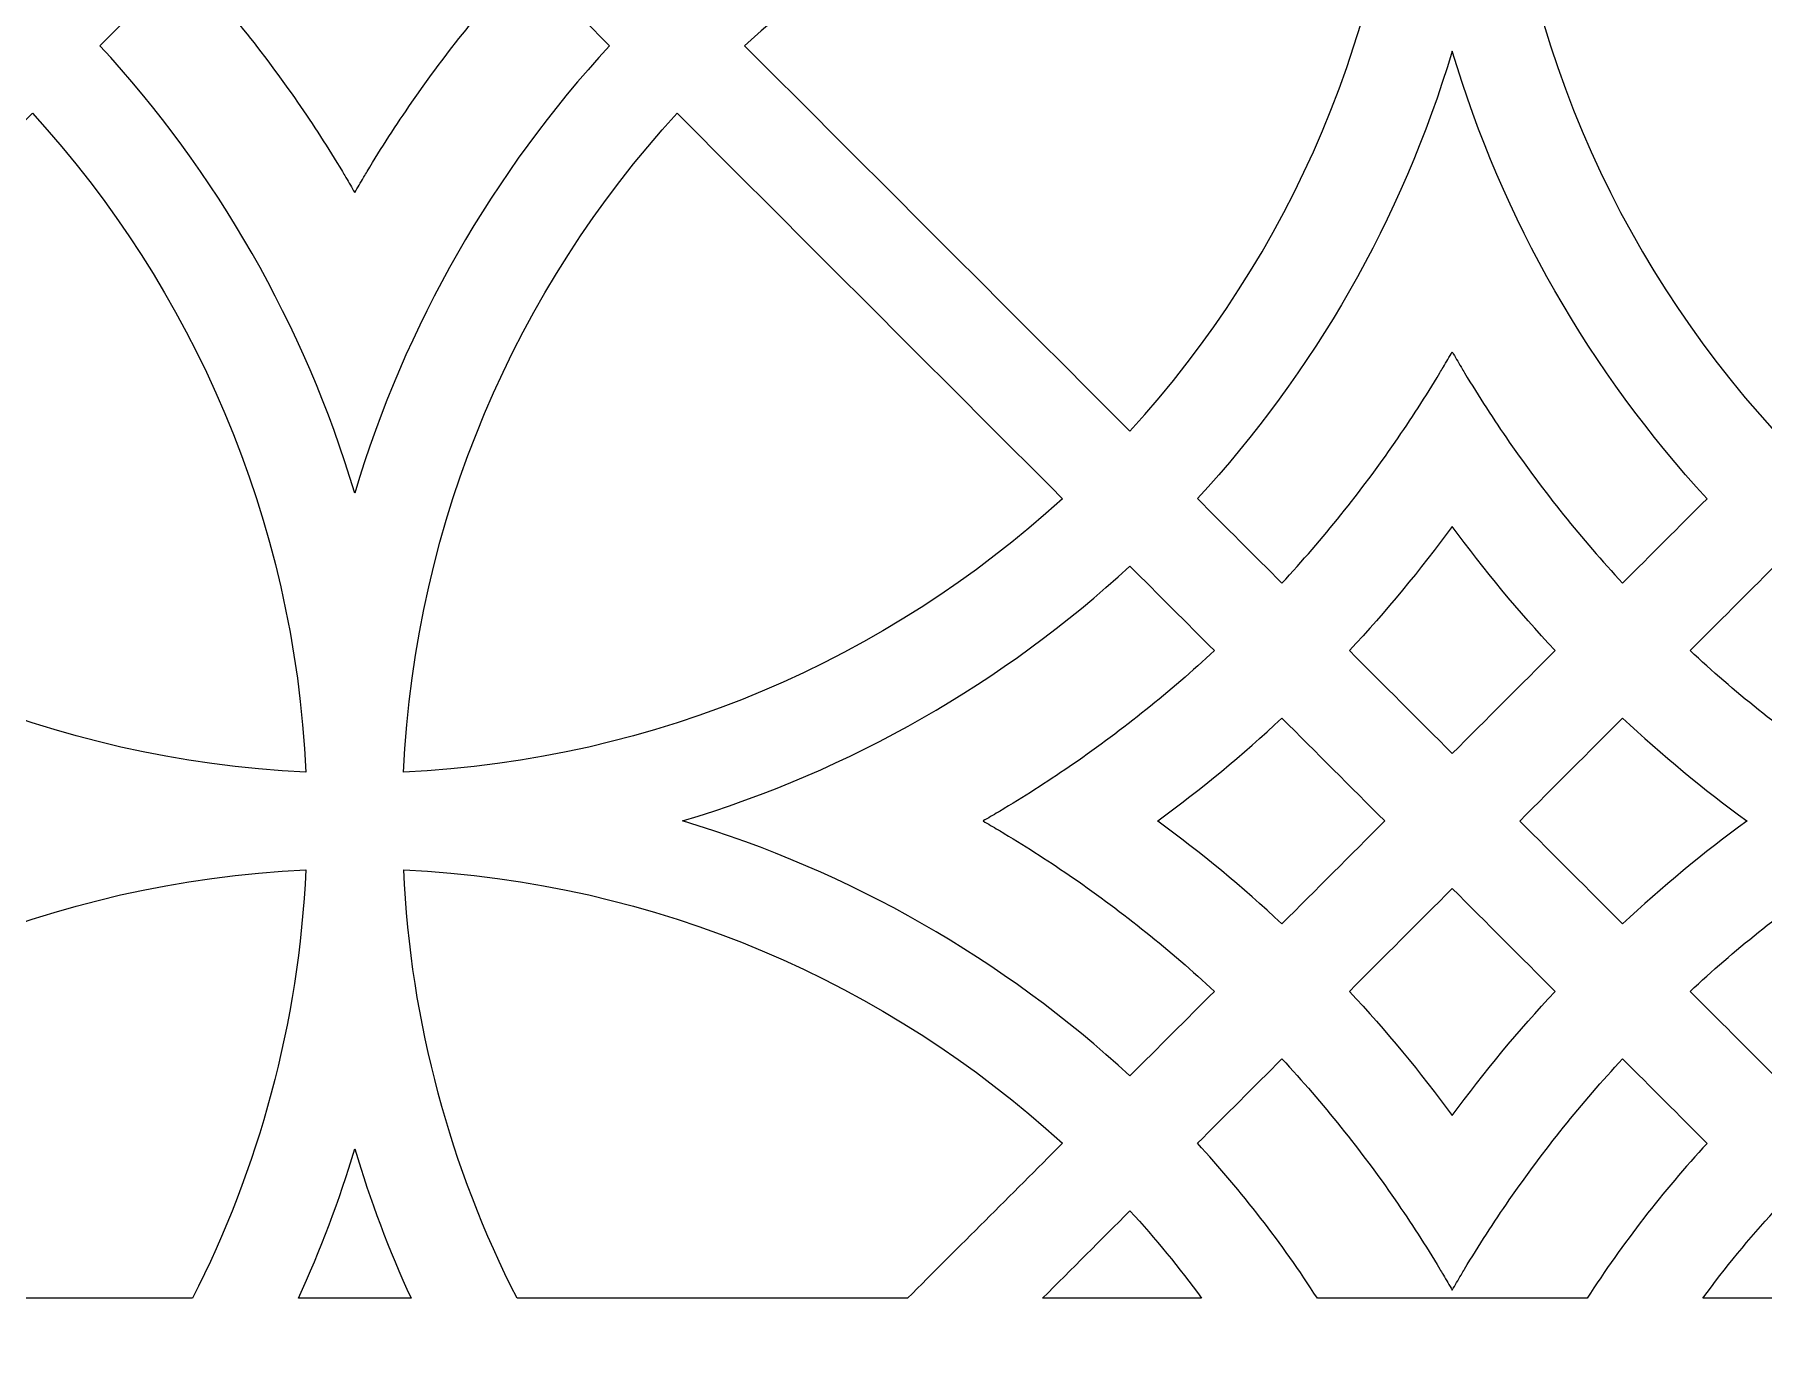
# Model space of a CAD drawing. Header units: centimetres. Extents: x -9 to 7.7, y -13.3 to 13.
# Drawn here: x -5.78 to -3.614, y -10.448 to -8.798 of the extents above; entities that cross this region are included whole.
import ezdxf

# ---------------------------------------------------------------- set-up
doc = ezdxf.new("R2010")
doc.units = ezdxf.units.CM
doc.header["$MEASUREMENT"] = 0
doc.layers.add('layer 1', color=7, linetype='Continuous')

msp = doc.modelspace()

# ---------------------------------------------------------------- linework, layer by layer
at = {"layer": 'layer 1', "color": 177}
msp.add_open_spline([(-1.7908, 13.002), (-4.18298, 13.002), (-6.57516, 13.002), (-8.96734, 13.002), (-8.96734, 13.002), (-8.96734, 5.00681), (-8.96734, -2.98838), (-8.96734, -10.98356), (-8.96734, -10.98356), (-8.96732, -10.98356), (-8.9673, -10.98356), (-8.96728, -10.98356), (-8.96728, -10.98356), (-8.96728, -11.7597), (-8.96728, -12.53583), (-8.96728, -13.31196), (-8.96728, -13.31196), (-8.68819, -13.31196), (-8.4091, -13.31196), (-8.13002, -13.31196), (-8.13002, -13.31196), (-8.13002, -13.19235), (-8.13002, -13.07274), (-8.13002, -12.95313), (-8.13002, -12.95313), (-7.8348, -12.95313), (-7.53959, -12.95313), (-7.24438, -12.95313), (-7.24438, -12.95313), (-7.24438, -12.71941), (-7.24438, -12.48568), (-7.24438, -12.25195), (-7.24438, -12.25195), (-7.12494, -12.24957), (-7.00551, -12.24719), (-6.88608, -12.2448), (-6.88608, -12.2448), (-6.86487, -12.30528), (-6.83708, -12.35773), (-6.79093, -12.40402), (-6.79093, -12.40402), (-6.74575, -12.44934), (-6.69905, -12.47736), (-6.6442, -12.49011), (-6.6442, -12.49011), (-6.57162, -12.50699), (-6.49496, -12.49964), (-6.43668, -12.44881), (-6.43668, -12.44881), (-6.38029, -12.3996), (-6.34775, -12.3208), (-6.33607, -12.24562), (-6.33607, -12.24562), (-6.3027, -12.24899), (-6.27432, -12.24821), (-6.24755, -12.24438), (-6.24755, -12.24438), (-6.11399, -12.22526), (-6.0509, -12.14075), (-6.03963, -12.01331), (-6.03963, -12.01331), (-6.03686, -11.98208), (-6.03906, -11.95125), (-6.04899, -11.92411), (-6.04899, -11.92411), (-6.04688, -11.92463), (-6.04478, -11.92515), (-6.04268, -11.92568), (-6.04268, -11.92568), (-5.99555, -11.94198), (-5.94843, -11.95827), (-5.90129, -11.97457), (-5.90129, -11.97457), (-5.87301, -12.26337), (-5.64998, -12.48824), (-5.37904, -12.48824), (-5.37904, -12.48824), (-5.1081, -12.48824), (-4.88508, -12.26337), (-4.85679, -11.97457), (-4.85679, -11.97457), (-4.80966, -11.95827), (-4.76253, -11.94198), (-4.7154, -11.92568), (-4.7154, -11.92568), (-4.7133, -11.92515), (-4.7112, -11.92463), (-4.7091, -11.92411), (-4.7091, -11.92411), (-4.71902, -11.95125), (-4.72122, -11.98208), (-4.71846, -12.01331), (-4.71846, -12.01331), (-4.70718, -12.14075), (-4.64409, -12.22526), (-4.51053, -12.24438), (-4.51053, -12.24438), (-4.48377, -12.24821), (-4.45538, -12.24899), (-4.42202, -12.24562), (-4.42202, -12.24562), (-4.41033, -12.3208), (-4.37779, -12.3996), (-4.3214, -12.44881), (-4.3214, -12.44881), (-4.26313, -12.49964), (-4.18647, -12.50699), (-4.11388, -12.49011), (-4.11388, -12.49011), (-4.05904, -12.47736), (-4.01234, -12.44934), (-3.96715, -12.40402), (-3.96715, -12.40402), (-3.921, -12.35773), (-3.89321, -12.30528), (-3.87201, -12.2448), (-3.87201, -12.2448), (-3.75257, -12.24719), (-3.63314, -12.24957), (-3.51371, -12.25195), (-3.51371, -12.25195), (-3.51371, -12.48568), (-3.51371, -12.71941), (-3.51371, -12.95313), (-3.51371, -12.95313), (-3.21849, -12.95313), (-2.92328, -12.95313), (-2.62806, -12.95313), (-2.62806, -12.95313), (-2.62806, -13.07274), (-2.62806, -13.19235), (-2.62806, -13.31196), (-2.62806, -13.31196), (-2.34898, -13.31196), (-2.06989, -13.31196), (-1.7908, -13.31196), (-1.7908, -13.31196), (-1.7908, -12.53583), (-1.7908, -11.7597), (-1.7908, -10.98356), (-1.7908, -10.98356), (-1.7908, -2.98838), (-1.7908, 5.00681), (-1.7908, 13.002)], degree=3, knots=[0, 0, 0, 0, 0.027027, 0.027027, 0.027027, 0.027027, 0.0540541, 0.0540541, 0.0540541, 0.0540541, 0.0810811, 0.0810811, 0.0810811, 0.0810811, 0.1081081, 0.1081081, 0.1081081, 0.1081081, 0.1351351, 0.1351351, 0.1351351, 0.1351351, 0.1621622, 0.1621622, 0.1621622, 0.1621622, 0.1891892, 0.1891892, 0.1891892, 0.1891892, 0.2162162, 0.2162162, 0.2162162, 0.2162162, 0.2432432, 0.2432432, 0.2432432, 0.2432432, 0.2702703, 0.2702703, 0.2702703, 0.2702703, 0.2972973, 0.2972973, 0.2972973, 0.2972973, 0.3243243, 0.3243243, 0.3243243, 0.3243243, 0.3513514, 0.3513514, 0.3513514, 0.3513514, 0.3783784, 0.3783784, 0.3783784, 0.3783784, 0.4054054, 0.4054054, 0.4054054, 0.4054054, 0.4324324, 0.4324324, 0.4324324, 0.4324324, 0.4594595, 0.4594595, 0.4594595, 0.4594595, 0.4864865, 0.4864865, 0.4864865, 0.4864865, 0.5135135, 0.5135135, 0.5135135, 0.5135135, 0.5405405, 0.5405405, 0.5405405, 0.5405405, 0.5675676, 0.5675676, 0.5675676, 0.5675676, 0.5945946, 0.5945946, 0.5945946, 0.5945946, 0.6216216, 0.6216216, 0.6216216, 0.6216216, 0.6486486, 0.6486486, 0.6486486, 0.6486486, 0.6756757, 0.6756757, 0.6756757, 0.6756757, 0.7027027, 0.7027027, 0.7027027, 0.7027027, 0.7297297, 0.7297297, 0.7297297, 0.7297297, 0.7567568, 0.7567568, 0.7567568, 0.7567568, 0.7837838, 0.7837838, 0.7837838, 0.7837838, 0.8108108, 0.8108108, 0.8108108, 0.8108108, 0.8378378, 0.8378378, 0.8378378, 0.8378378, 0.8648649, 0.8648649, 0.8648649, 0.8648649, 0.8918919, 0.8918919, 0.8918919, 0.8918919, 0.9189189, 0.9189189, 0.9189189, 0.9189189, 0.9459459, 0.9459459, 0.9459459, 0.9459459, 1, 1, 1, 1], dxfattribs=at)
at = {"layer": 'layer 1', "color": 7}
for points, knots in [([(-4.40749, -9.29501), (-4.56851, -9.13398), (-4.72954, -8.97295), (-4.89056, -8.81192), (-4.89056, -8.81192), (-4.6707, -8.61108), (-4.38244, -8.48385), (-4.06483, -8.46927), (-4.06483, -8.46927), (-4.0794, -8.78688), (-4.20664, -9.07513), (-4.40749, -9.29501)], [0, 0, 0, 0, 0.25, 0.25, 0.25, 0.25, 0.5, 0.5, 0.5, 0.5, 1, 1, 1, 1]), ([(-3.11657, -8.81195), (-3.2776, -8.97296), (-3.43861, -9.13398), (-3.59963, -9.29501), (-3.59963, -9.29501), (-3.80047, -9.07516), (-3.9277, -8.78692), (-3.94228, -8.46933), (-3.94228, -8.46933), (-3.62469, -8.4839), (-3.33643, -8.61112), (-3.11657, -8.81195)], [0, 0, 0, 0, 0.25, 0.25, 0.25, 0.25, 0.5, 0.5, 0.5, 0.5, 1, 1, 1, 1]), ([(-5.05976, -8.81189), (-5.09503, -8.77662), (-5.1303, -8.74135), (-5.16558, -8.70607), (-5.16558, -8.70607), (-5.21693, -8.76144), (-5.26439, -8.82048), (-5.3075, -8.88277), (-5.3075, -8.88277), (-5.30751, -8.88277), (-5.30754, -8.88277), (-5.30756, -8.88277), (-5.30756, -8.88277), (-5.30754, -8.8828), (-5.30751, -8.88283), (-5.3075, -8.88285), (-5.3075, -8.88285), (-5.32706, -8.9111), (-5.34576, -8.93998), (-5.36351, -8.96951), (-5.36351, -8.96951), (-5.36488, -8.97179), (-5.36627, -8.97409), (-5.36762, -8.9764), (-5.36762, -8.9764), (-5.36776, -8.97662), (-5.36788, -8.97684), (-5.36801, -8.97706), (-5.36801, -8.97706), (-5.37174, -8.98333), (-5.37541, -8.98963), (-5.37905, -8.99597), (-5.37905, -8.99597), (-5.37905, -8.99597), (-5.37905, -8.99597), (-5.37905, -8.99596), (-5.37905, -8.99596), (-5.37906, -8.99597), (-5.37906, -8.99597), (-5.37906, -8.99597), (-5.37906, -8.99597), (-5.37906, -8.99597), (-5.37906, -8.99596), (-5.37906, -8.99596), (-5.37906, -8.99596), (-5.37906, -8.99596), (-5.37907, -8.99597), (-5.37907, -8.99597), (-5.37907, -8.99597), (-5.37907, -8.99597), (-5.37907, -8.99597), (-5.37907, -8.99597), (-5.37907, -8.99597), (-5.37907, -8.99597), (-5.37907, -8.99597), (-5.37907, -8.99597), (-5.37907, -8.99597), (-5.38271, -8.98963), (-5.38639, -8.98333), (-5.3901, -8.97706), (-5.3901, -8.97706), (-5.39024, -8.97684), (-5.39037, -8.97662), (-5.39049, -8.9764), (-5.39049, -8.9764), (-5.39187, -8.97409), (-5.39324, -8.97179), (-5.39462, -8.96951), (-5.39462, -8.96951), (-5.41237, -8.93998), (-5.43107, -8.9111), (-5.45062, -8.88285), (-5.45062, -8.88285), (-5.45061, -8.88283), (-5.45059, -8.8828), (-5.45057, -8.88277), (-5.45057, -8.88277), (-5.4506, -8.88278), (-5.45061, -8.88278), (-5.45062, -8.88278), (-5.45062, -8.88278), (-5.49374, -8.8205), (-5.54119, -8.76145), (-5.59255, -8.70608), (-5.59255, -8.70608), (-5.62783, -8.74135), (-5.6631, -8.77662), (-5.69837, -8.8119), (-5.69837, -8.8119), (-5.55273, -8.97014), (-5.44217, -9.16117), (-5.37907, -9.37265), (-5.37907, -9.37265), (-5.31596, -9.16117), (-5.2054, -8.97014), (-5.05976, -8.81189)], [0, 0, 0, 0, 0.04, 0.04, 0.04, 0.04, 0.08, 0.08, 0.08, 0.08, 0.12, 0.12, 0.12, 0.12, 0.16, 0.16, 0.16, 0.16, 0.2, 0.2, 0.2, 0.2, 0.24, 0.24, 0.24, 0.24, 0.28, 0.28, 0.28, 0.28, 0.32, 0.32, 0.32, 0.32, 0.36, 0.36, 0.36, 0.36, 0.4, 0.4, 0.4, 0.4, 0.44, 0.44, 0.44, 0.44, 0.48, 0.48, 0.48, 0.48, 0.52, 0.52, 0.52, 0.52, 0.56, 0.56, 0.56, 0.56, 0.6, 0.6, 0.6, 0.6, 0.64, 0.64, 0.64, 0.64, 0.68, 0.68, 0.68, 0.68, 0.72, 0.72, 0.72, 0.72, 0.76, 0.76, 0.76, 0.76, 0.8, 0.8, 0.8, 0.8, 0.84, 0.84, 0.84, 0.84, 0.88, 0.88, 0.88, 0.88, 0.92, 0.92, 0.92, 0.92, 1, 1, 1, 1]), ([(-4.21703, -9.48545), (-4.25234, -9.45015), (-4.28765, -9.41485), (-4.32294, -9.37955), (-4.32294, -9.37955), (-4.17728, -9.22131), (-4.0667, -9.03025), (-4.0036, -8.81873), (-4.0036, -8.81873), (-3.9405, -9.03028), (-3.82989, -9.22132), (-3.68421, -9.37958), (-3.68421, -9.37958), (-3.7195, -9.41488), (-3.75478, -9.45016), (-3.79008, -9.48545), (-3.79008, -9.48545), (-3.84145, -9.43008), (-3.8889, -9.37102), (-3.93202, -9.30873), (-3.93202, -9.30873), (-3.93203, -9.30873), (-3.93204, -9.30873), (-3.93205, -9.30873), (-3.93205, -9.30873), (-3.93205, -9.30873), (-3.93207, -9.30873), (-3.93207, -9.30871), (-3.93207, -9.30871), (-3.93204, -9.30869), (-3.93203, -9.30867), (-3.93201, -9.30864), (-3.93201, -9.30864), (-3.95157, -9.28039), (-3.97027, -9.25152), (-3.98801, -9.22199), (-3.98801, -9.22199), (-3.9894, -9.21969), (-3.99077, -9.21739), (-3.99213, -9.21509), (-3.99213, -9.21509), (-3.99227, -9.21487), (-3.99239, -9.21465), (-3.99252, -9.21445), (-3.99252, -9.21445), (-3.99625, -9.20816), (-3.99992, -9.20185), (-4.00355, -9.19552), (-4.00355, -9.19552), (-4.00719, -9.20186), (-4.01088, -9.20816), (-4.0146, -9.21444), (-4.0146, -9.21444), (-4.01472, -9.21465), (-4.01485, -9.21487), (-4.01499, -9.21509), (-4.01499, -9.21509), (-4.01635, -9.2174), (-4.01772, -9.21969), (-4.0191, -9.22199), (-4.0191, -9.22199), (-4.03685, -9.25152), (-4.05555, -9.28039), (-4.0751, -9.30864), (-4.0751, -9.30864), (-4.07509, -9.30867), (-4.07507, -9.30869), (-4.07506, -9.30873), (-4.07506, -9.30873), (-4.07506, -9.30873), (-4.07506, -9.30873), (-4.07506, -9.30873), (-4.07506, -9.30873), (-4.07508, -9.30873), (-4.07509, -9.30873), (-4.0751, -9.30873), (-4.0751, -9.30873), (-4.11822, -9.37102), (-4.16567, -9.43007), (-4.21703, -9.48545)], [0, 0, 0, 0, 0.047619, 0.047619, 0.047619, 0.047619, 0.0952381, 0.0952381, 0.0952381, 0.0952381, 0.1428571, 0.1428571, 0.1428571, 0.1428571, 0.1904762, 0.1904762, 0.1904762, 0.1904762, 0.2380952, 0.2380952, 0.2380952, 0.2380952, 0.2857143, 0.2857143, 0.2857143, 0.2857143, 0.3333333, 0.3333333, 0.3333333, 0.3333333, 0.3809524, 0.3809524, 0.3809524, 0.3809524, 0.4285714, 0.4285714, 0.4285714, 0.4285714, 0.4761905, 0.4761905, 0.4761905, 0.4761905, 0.5238095, 0.5238095, 0.5238095, 0.5238095, 0.5714286, 0.5714286, 0.5714286, 0.5714286, 0.6190476, 0.6190476, 0.6190476, 0.6190476, 0.6666667, 0.6666667, 0.6666667, 0.6666667, 0.7142857, 0.7142857, 0.7142857, 0.7142857, 0.7619048, 0.7619048, 0.7619048, 0.7619048, 0.8095238, 0.8095238, 0.8095238, 0.8095238, 0.8571429, 0.8571429, 0.8571429, 0.8571429, 0.9047619, 0.9047619, 0.9047619, 0.9047619, 1, 1, 1, 1]), ([(-5.783, -8.89651), (-5.94402, -9.05753), (-6.10505, -9.21856), (-6.26607, -9.37958), (-6.26607, -9.37958), (-6.04621, -9.58044), (-5.75794, -9.70766), (-5.44033, -9.72223), (-5.44033, -9.72223), (-5.4549, -9.40462), (-5.58214, -9.11637), (-5.783, -8.89651)], [0, 0, 0, 0, 0.25, 0.25, 0.25, 0.25, 0.5, 0.5, 0.5, 0.5, 1, 1, 1, 1]), ([(-4.49206, -9.37958), (-4.65309, -9.21856), (-4.81411, -9.05753), (-4.97514, -8.8965), (-4.97514, -8.8965), (-5.17599, -9.11637), (-5.30322, -9.40462), (-5.31779, -9.72225), (-5.31779, -9.72225), (-5.00018, -9.70768), (-4.71193, -9.58044), (-4.49206, -9.37958)], [0, 0, 0, 0, 0.25, 0.25, 0.25, 0.25, 0.5, 0.5, 0.5, 0.5, 1, 1, 1, 1]), ([(-4.00355, -9.69893), (-4.04654, -9.65596), (-4.0895, -9.61298), (-4.13248, -9.57001), (-4.13248, -9.57001), (-4.08655, -9.52076), (-4.04349, -9.46879), (-4.00359, -9.41435), (-4.00359, -9.41435), (-4.00359, -9.41435), (-4.00359, -9.41435), (-4.00359, -9.41435), (-4.00359, -9.41435), (-4.00358, -9.41434), (-4.00357, -9.41433), (-4.00355, -9.41432), (-4.00355, -9.41432), (-4.00354, -9.41433), (-4.00354, -9.41434), (-4.00353, -9.41435), (-4.00353, -9.41435), (-4.00353, -9.41435), (-4.00353, -9.41435), (-4.00353, -9.41435), (-4.00353, -9.41435), (-3.96363, -9.46879), (-3.92057, -9.52076), (-3.87464, -9.57001), (-3.87464, -9.57001), (-3.91761, -9.61298), (-3.96059, -9.65596), (-4.00355, -9.69893)], [0, 0, 0, 0, 0.1111111, 0.1111111, 0.1111111, 0.1111111, 0.2222222, 0.2222222, 0.2222222, 0.2222222, 0.3333333, 0.3333333, 0.3333333, 0.3333333, 0.4444444, 0.4444444, 0.4444444, 0.4444444, 0.5555556, 0.5555556, 0.5555556, 0.5555556, 0.6666667, 0.6666667, 0.6666667, 0.6666667, 0.7777778, 0.7777778, 0.7777778, 0.7777778, 1, 1, 1, 1]), ([(-4.30162, -9.57003), (-4.33691, -9.53472), (-4.37222, -9.49943), (-4.40751, -9.46413), (-4.40751, -9.46413), (-4.56577, -9.6098), (-4.75682, -9.72037), (-4.96834, -9.78347), (-4.96834, -9.78347), (-4.75679, -9.84658), (-4.56574, -9.95717), (-4.40749, -10.10287), (-4.40749, -10.10287), (-4.3722, -10.06757), (-4.33691, -10.03228), (-4.30162, -9.997), (-4.30162, -9.997), (-4.35699, -9.94562), (-4.41605, -9.89817), (-4.47835, -9.85505), (-4.47835, -9.85505), (-4.47835, -9.85504), (-4.47833, -9.85503), (-4.47833, -9.85501), (-4.47833, -9.85501), (-4.47835, -9.85501), (-4.47835, -9.85501), (-4.47835, -9.85501), (-4.47835, -9.85501), (-4.47837, -9.85502), (-4.47839, -9.85504), (-4.47843, -9.85505), (-4.47843, -9.85505), (-4.50667, -9.8355), (-4.53556, -9.81681), (-4.56509, -9.79905), (-4.56509, -9.79905), (-4.56738, -9.79767), (-4.56967, -9.7963), (-4.57197, -9.79494), (-4.57197, -9.79494), (-4.57219, -9.7948), (-4.57241, -9.79468), (-4.57263, -9.79455), (-4.57263, -9.79455), (-4.57891, -9.79083), (-4.58521, -9.78714), (-4.59155, -9.78351), (-4.59155, -9.78351), (-4.58521, -9.77988), (-4.57891, -9.7762), (-4.57263, -9.77248), (-4.57263, -9.77248), (-4.57242, -9.77234), (-4.5722, -9.77222), (-4.57198, -9.77209), (-4.57198, -9.77209), (-4.56967, -9.77072), (-4.56737, -9.76934), (-4.56509, -9.76796), (-4.56509, -9.76796), (-4.53554, -9.75022), (-4.50667, -9.73151), (-4.47843, -9.71197), (-4.47843, -9.71197), (-4.47841, -9.71198), (-4.47837, -9.71199), (-4.47835, -9.71202), (-4.47835, -9.71202), (-4.47835, -9.71202), (-4.47835, -9.71201), (-4.47833, -9.71201), (-4.47833, -9.71201), (-4.47833, -9.71199), (-4.47835, -9.71198), (-4.47835, -9.71197), (-4.47835, -9.71197), (-4.41605, -9.66886), (-4.35699, -9.6214), (-4.30162, -9.57003)], [0, 0, 0, 0, 0.047619, 0.047619, 0.047619, 0.047619, 0.0952381, 0.0952381, 0.0952381, 0.0952381, 0.1428571, 0.1428571, 0.1428571, 0.1428571, 0.1904762, 0.1904762, 0.1904762, 0.1904762, 0.2380952, 0.2380952, 0.2380952, 0.2380952, 0.2857143, 0.2857143, 0.2857143, 0.2857143, 0.3333333, 0.3333333, 0.3333333, 0.3333333, 0.3809524, 0.3809524, 0.3809524, 0.3809524, 0.4285714, 0.4285714, 0.4285714, 0.4285714, 0.4761905, 0.4761905, 0.4761905, 0.4761905, 0.5238095, 0.5238095, 0.5238095, 0.5238095, 0.5714286, 0.5714286, 0.5714286, 0.5714286, 0.6190476, 0.6190476, 0.6190476, 0.6190476, 0.6666667, 0.6666667, 0.6666667, 0.6666667, 0.7142857, 0.7142857, 0.7142857, 0.7142857, 0.7619048, 0.7619048, 0.7619048, 0.7619048, 0.8095238, 0.8095238, 0.8095238, 0.8095238, 0.8571429, 0.8571429, 0.8571429, 0.8571429, 0.9047619, 0.9047619, 0.9047619, 0.9047619, 1, 1, 1, 1]), ([(-3.7055, -9.997), (-3.6702, -10.0323), (-3.6349, -10.0676), (-3.5996, -10.10289), (-3.5996, -10.10289), (-3.44134, -9.95723), (-3.2503, -9.84665), (-3.03877, -9.78355), (-3.03877, -9.78355), (-3.25033, -9.72045), (-3.44137, -9.60985), (-3.59963, -9.46416), (-3.59963, -9.46416), (-3.63493, -9.49945), (-3.67021, -9.53473), (-3.7055, -9.57003), (-3.7055, -9.57003), (-3.65012, -9.62139), (-3.59107, -9.66886), (-3.52878, -9.71197), (-3.52878, -9.71197), (-3.52878, -9.71198), (-3.52878, -9.71199), (-3.52878, -9.71202), (-3.52878, -9.71202), (-3.52878, -9.71202), (-3.52878, -9.71202), (-3.52876, -9.71202), (-3.52876, -9.71202), (-3.52874, -9.71201), (-3.52872, -9.71198), (-3.52869, -9.71197), (-3.52869, -9.71197), (-3.50045, -9.73151), (-3.47157, -9.75022), (-3.44204, -9.76798), (-3.44204, -9.76798), (-3.43974, -9.76935), (-3.43744, -9.77072), (-3.43514, -9.77209), (-3.43514, -9.77209), (-3.43492, -9.77222), (-3.4347, -9.77234), (-3.43448, -9.77248), (-3.43448, -9.77248), (-3.42821, -9.7762), (-3.4219, -9.77988), (-3.41557, -9.78351), (-3.41557, -9.78351), (-3.4219, -9.78714), (-3.42821, -9.79083), (-3.43448, -9.79455), (-3.43448, -9.79455), (-3.4347, -9.79468), (-3.43492, -9.7948), (-3.43514, -9.79494), (-3.43514, -9.79494), (-3.43744, -9.7963), (-3.43974, -9.79767), (-3.44204, -9.79905), (-3.44204, -9.79905), (-3.47157, -9.81681), (-3.50045, -9.8355), (-3.52869, -9.85505), (-3.52869, -9.85505), (-3.52872, -9.85504), (-3.52874, -9.85503), (-3.52876, -9.85501), (-3.52876, -9.85501), (-3.52878, -9.85501), (-3.52878, -9.85502), (-3.52878, -9.85502), (-3.52878, -9.85502), (-3.52878, -9.85503), (-3.52878, -9.85504), (-3.52878, -9.85505), (-3.52878, -9.85505), (-3.59107, -9.89817), (-3.65012, -9.94562), (-3.7055, -9.997)], [0, 0, 0, 0, 0.047619, 0.047619, 0.047619, 0.047619, 0.0952381, 0.0952381, 0.0952381, 0.0952381, 0.1428571, 0.1428571, 0.1428571, 0.1428571, 0.1904762, 0.1904762, 0.1904762, 0.1904762, 0.2380952, 0.2380952, 0.2380952, 0.2380952, 0.2857143, 0.2857143, 0.2857143, 0.2857143, 0.3333333, 0.3333333, 0.3333333, 0.3333333, 0.3809524, 0.3809524, 0.3809524, 0.3809524, 0.4285714, 0.4285714, 0.4285714, 0.4285714, 0.4761905, 0.4761905, 0.4761905, 0.4761905, 0.5238095, 0.5238095, 0.5238095, 0.5238095, 0.5714286, 0.5714286, 0.5714286, 0.5714286, 0.6190476, 0.6190476, 0.6190476, 0.6190476, 0.6666667, 0.6666667, 0.6666667, 0.6666667, 0.7142857, 0.7142857, 0.7142857, 0.7142857, 0.7619048, 0.7619048, 0.7619048, 0.7619048, 0.8095238, 0.8095238, 0.8095238, 0.8095238, 0.8571429, 0.8571429, 0.8571429, 0.8571429, 0.9047619, 0.9047619, 0.9047619, 0.9047619, 1, 1, 1, 1]), ([(-4.08814, -9.78351), (-4.13111, -9.74054), (-4.17409, -9.69756), (-4.21706, -9.65459), (-4.21706, -9.65459), (-4.26631, -9.70052), (-4.31828, -9.74358), (-4.37271, -9.78348), (-4.37271, -9.78348), (-4.37272, -9.78348), (-4.37272, -9.78348), (-4.37272, -9.78348), (-4.37272, -9.78348), (-4.37273, -9.78349), (-4.37274, -9.78351), (-4.37276, -9.78351), (-4.37276, -9.78351), (-4.37274, -9.78352), (-4.37273, -9.78353), (-4.37272, -9.78354), (-4.37272, -9.78354), (-4.37272, -9.78354), (-4.37272, -9.78354), (-4.37271, -9.78354), (-4.37271, -9.78354), (-4.31828, -9.82345), (-4.26631, -9.8665), (-4.21706, -9.91243), (-4.21706, -9.91243), (-4.17409, -9.86945), (-4.13111, -9.82649), (-4.08814, -9.78351)], [0, 0, 0, 0, 0.1111111, 0.1111111, 0.1111111, 0.1111111, 0.2222222, 0.2222222, 0.2222222, 0.2222222, 0.3333333, 0.3333333, 0.3333333, 0.3333333, 0.4444444, 0.4444444, 0.4444444, 0.4444444, 0.5555556, 0.5555556, 0.5555556, 0.5555556, 0.6666667, 0.6666667, 0.6666667, 0.6666667, 0.7777778, 0.7777778, 0.7777778, 0.7777778, 1, 1, 1, 1]), ([(-3.91898, -9.78352), (-3.87601, -9.82649), (-3.83303, -9.86947), (-3.79006, -9.91243), (-3.79006, -9.91243), (-3.74081, -9.8665), (-3.68883, -9.82345), (-3.63441, -9.78354), (-3.63441, -9.78354), (-3.6344, -9.78354), (-3.6344, -9.78354), (-3.63439, -9.78354), (-3.63439, -9.78354), (-3.63438, -9.78353), (-3.63437, -9.78352), (-3.63435, -9.78351), (-3.63435, -9.78351), (-3.63437, -9.78351), (-3.63438, -9.78349), (-3.6344, -9.78348), (-3.6344, -9.78348), (-3.6344, -9.78348), (-3.6344, -9.78348), (-3.63441, -9.78348), (-3.63441, -9.78348), (-3.68883, -9.74358), (-3.74081, -9.70052), (-3.79006, -9.65459), (-3.79006, -9.65459), (-3.83303, -9.69757), (-3.87601, -9.74054), (-3.91898, -9.78352)], [0, 0, 0, 0, 0.1111111, 0.1111111, 0.1111111, 0.1111111, 0.2222222, 0.2222222, 0.2222222, 0.2222222, 0.3333333, 0.3333333, 0.3333333, 0.3333333, 0.4444444, 0.4444444, 0.4444444, 0.4444444, 0.5555556, 0.5555556, 0.5555556, 0.5555556, 0.6666667, 0.6666667, 0.6666667, 0.6666667, 0.7777778, 0.7777778, 0.7777778, 0.7777778, 1, 1, 1, 1]), ([(-6.07195, -10.38155), (-5.9088, -10.38155), (-5.74566, -10.38155), (-5.58251, -10.38155), (-5.58251, -10.38155), (-5.4995, -10.21922), (-5.44922, -10.0374), (-5.44038, -9.84478), (-5.44038, -9.84478), (-5.75798, -9.85936), (-6.04622, -9.98659), (-6.26607, -10.18743), (-6.26607, -10.18743), (-6.20137, -10.25213), (-6.13667, -10.31683), (-6.07195, -10.38155)], [0, 0, 0, 0, 0.2, 0.2, 0.2, 0.2, 0.4, 0.4, 0.4, 0.4, 0.6, 0.6, 0.6, 0.6, 1, 1, 1, 1]), ([(-5.17562, -10.38155), (-5.01246, -10.38155), (-4.84932, -10.38155), (-4.68617, -10.38155), (-4.68617, -10.38155), (-4.62147, -10.31683), (-4.55677, -10.25213), (-4.49206, -10.18744), (-4.49206, -10.18744), (-4.71192, -9.9866), (-5.00014, -9.85937), (-5.31774, -9.84479), (-5.31774, -9.84479), (-5.3089, -10.0374), (-5.25862, -10.21922), (-5.17562, -10.38155)], [0, 0, 0, 0, 0.2, 0.2, 0.2, 0.2, 0.4, 0.4, 0.4, 0.4, 0.6, 0.6, 0.6, 0.6, 1, 1, 1, 1]), ([(-4.00355, -9.86809), (-3.96059, -9.91106), (-3.91761, -9.95404), (-3.87464, -9.99701), (-3.87464, -9.99701), (-3.92057, -10.04627), (-3.96363, -10.09823), (-4.00353, -10.15266), (-4.00353, -10.15266), (-4.00353, -10.15267), (-4.00353, -10.15267), (-4.00353, -10.15267), (-4.00353, -10.15267), (-4.00354, -10.15268), (-4.00354, -10.15269), (-4.00355, -10.15271), (-4.00355, -10.15271), (-4.00357, -10.15269), (-4.00358, -10.15268), (-4.00359, -10.15267), (-4.00359, -10.15267), (-4.00359, -10.15267), (-4.00359, -10.15267), (-4.00359, -10.15266), (-4.00359, -10.15266), (-4.04348, -10.09823), (-4.08655, -10.04627), (-4.13247, -9.99701), (-4.13247, -9.99701), (-4.0895, -9.95404), (-4.04654, -9.91106), (-4.00355, -9.86809)], [0, 0, 0, 0, 0.1111111, 0.1111111, 0.1111111, 0.1111111, 0.2222222, 0.2222222, 0.2222222, 0.2222222, 0.3333333, 0.3333333, 0.3333333, 0.3333333, 0.4444444, 0.4444444, 0.4444444, 0.4444444, 0.5555556, 0.5555556, 0.5555556, 0.5555556, 0.6666667, 0.6666667, 0.6666667, 0.6666667, 0.7777778, 0.7777778, 0.7777778, 0.7777778, 1, 1, 1, 1]), ([(-4.17262, -10.38155), (-4.05989, -10.38155), (-3.94716, -10.38155), (-3.83443, -10.38155), (-3.83443, -10.38155), (-3.78987, -10.31256), (-3.73957, -10.24764), (-3.68417, -10.18747), (-3.68417, -10.18747), (-3.71948, -10.15217), (-3.75477, -10.11688), (-3.79008, -10.08157), (-3.79008, -10.08157), (-3.84145, -10.13696), (-3.8889, -10.196), (-3.93202, -10.2583), (-3.93202, -10.2583), (-3.93203, -10.2583), (-3.93204, -10.2583), (-3.93205, -10.2583), (-3.93205, -10.2583), (-3.93205, -10.2583), (-3.93205, -10.2583), (-3.93205, -10.2583), (-3.93205, -10.2583), (-3.93204, -10.25833), (-3.93203, -10.25836), (-3.93201, -10.25837), (-3.93201, -10.25837), (-3.95157, -10.28662), (-3.97027, -10.31551), (-3.98801, -10.34504), (-3.98801, -10.34504), (-3.98939, -10.34732), (-3.99077, -10.34962), (-3.99213, -10.35193), (-3.99213, -10.35193), (-3.99227, -10.35215), (-3.99239, -10.35236), (-3.99252, -10.35258), (-3.99252, -10.35258), (-3.99625, -10.35886), (-3.99992, -10.36516), (-4.00355, -10.3715), (-4.00355, -10.3715), (-4.00719, -10.36516), (-4.01088, -10.35886), (-4.0146, -10.35258), (-4.0146, -10.35258), (-4.01472, -10.35236), (-4.01485, -10.35215), (-4.01499, -10.35193), (-4.01499, -10.35193), (-4.01635, -10.34962), (-4.01772, -10.34733), (-4.0191, -10.34504), (-4.0191, -10.34504), (-4.03685, -10.31551), (-4.05555, -10.28662), (-4.0751, -10.25837), (-4.0751, -10.25837), (-4.07509, -10.25836), (-4.07507, -10.25833), (-4.07506, -10.2583), (-4.07506, -10.2583), (-4.07506, -10.2583), (-4.07506, -10.2583), (-4.07506, -10.2583), (-4.07506, -10.2583), (-4.07507, -10.2583), (-4.07509, -10.2583), (-4.0751, -10.2583), (-4.0751, -10.2583), (-4.11822, -10.196), (-4.16567, -10.13694), (-4.21703, -10.08157), (-4.21703, -10.08157), (-4.25233, -10.11687), (-4.28762, -10.15215), (-4.3229, -10.18744), (-4.3229, -10.18744), (-4.26751, -10.24762), (-4.21718, -10.31255), (-4.17262, -10.38155)], [0, 0, 0, 0, 0.0454545, 0.0454545, 0.0454545, 0.0454545, 0.0909091, 0.0909091, 0.0909091, 0.0909091, 0.1363636, 0.1363636, 0.1363636, 0.1363636, 0.1818182, 0.1818182, 0.1818182, 0.1818182, 0.2272727, 0.2272727, 0.2272727, 0.2272727, 0.2727273, 0.2727273, 0.2727273, 0.2727273, 0.3181818, 0.3181818, 0.3181818, 0.3181818, 0.3636364, 0.3636364, 0.3636364, 0.3636364, 0.4090909, 0.4090909, 0.4090909, 0.4090909, 0.4545455, 0.4545455, 0.4545455, 0.4545455, 0.5, 0.5, 0.5, 0.5, 0.5454545, 0.5454545, 0.5454545, 0.5454545, 0.5909091, 0.5909091, 0.5909091, 0.5909091, 0.6363636, 0.6363636, 0.6363636, 0.6363636, 0.6818182, 0.6818182, 0.6818182, 0.6818182, 0.7272727, 0.7272727, 0.7272727, 0.7272727, 0.7727273, 0.7727273, 0.7727273, 0.7727273, 0.8181818, 0.8181818, 0.8181818, 0.8181818, 0.8636364, 0.8636364, 0.8636364, 0.8636364, 0.9090909, 0.9090909, 0.9090909, 0.9090909, 1, 1, 1, 1]), ([(-5.44959, -10.38155), (-5.40257, -10.38155), (-5.35555, -10.38155), (-5.30853, -10.38155), (-5.30853, -10.38155), (-5.33621, -10.32127), (-5.35985, -10.25876), (-5.37906, -10.19436), (-5.37906, -10.19436), (-5.39828, -10.25876), (-5.42191, -10.32127), (-5.44959, -10.38155)], [0, 0, 0, 0, 0.25, 0.25, 0.25, 0.25, 0.5, 0.5, 0.5, 0.5, 1, 1, 1, 1]), ([(-4.51701, -10.38155), (-4.45057, -10.38155), (-4.38414, -10.38155), (-4.3177, -10.38155), (-4.3177, -10.38155), (-4.34567, -10.34342), (-4.37565, -10.30686), (-4.40748, -10.27202), (-4.40748, -10.27202), (-4.44399, -10.30853), (-4.4805, -10.34504), (-4.51701, -10.38155)], [0, 0, 0, 0, 0.25, 0.25, 0.25, 0.25, 0.5, 0.5, 0.5, 0.5, 1, 1, 1, 1]), ([(-3.6894, -10.38155), (-3.62297, -10.38155), (-3.55654, -10.38155), (-3.4901, -10.38155), (-3.4901, -10.38155), (-3.52661, -10.34504), (-3.56312, -10.30853), (-3.59963, -10.27202), (-3.59963, -10.27202), (-3.63146, -10.30686), (-3.66143, -10.34342), (-3.6894, -10.38155)], [0, 0, 0, 0, 0.25, 0.25, 0.25, 0.25, 0.5, 0.5, 0.5, 0.5, 1, 1, 1, 1])]:
    msp.add_open_spline(points, degree=3, knots=knots, dxfattribs=at)

doc.saveas('drawing.dxf')
